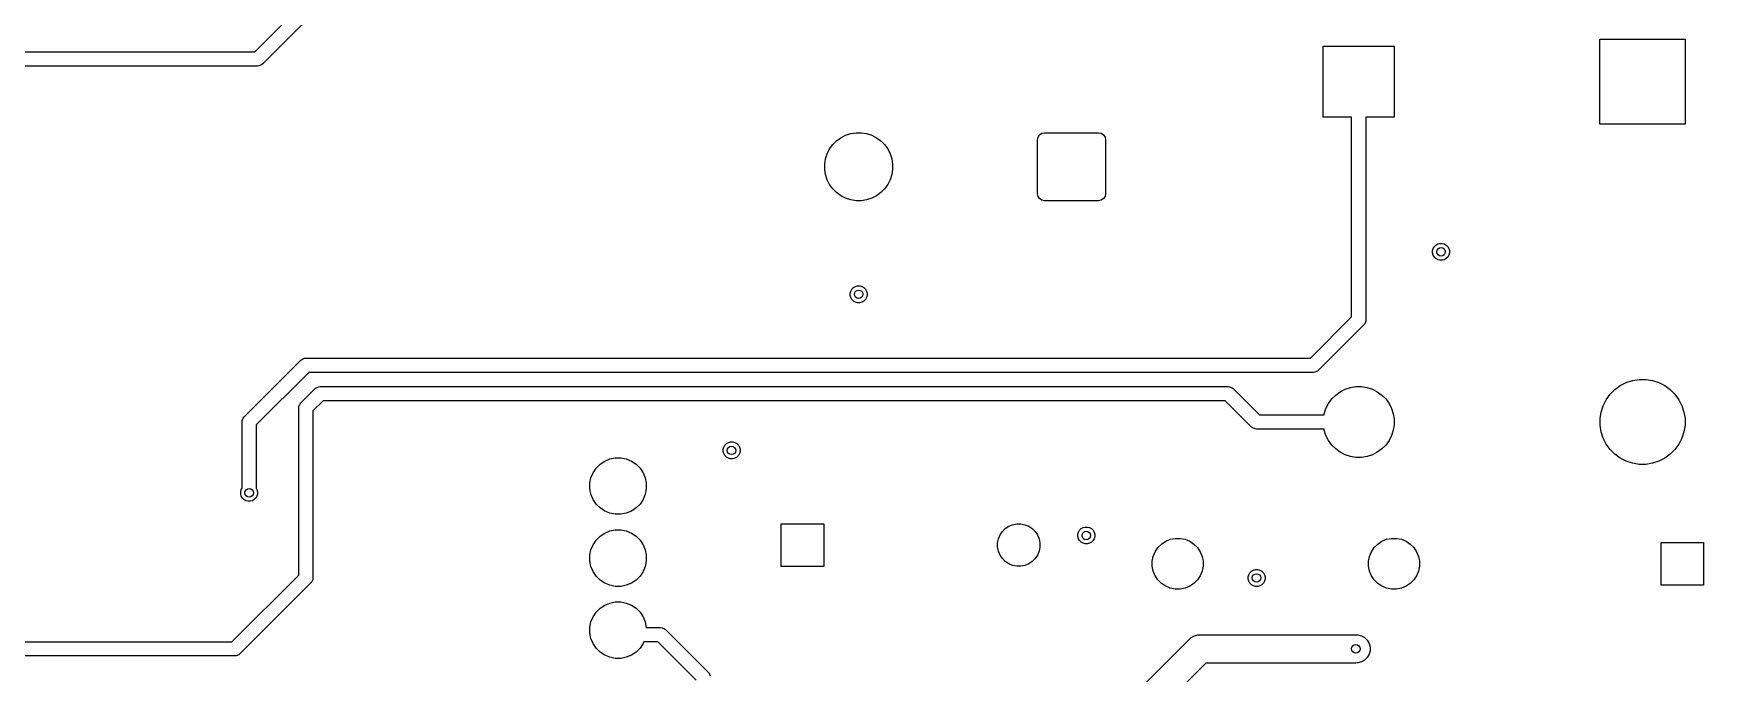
# Model space of a CAD drawing. Header units: inches. Extents: x 1.35 to 5.17, y -6.98 to -1.21.
# Drawn here: x 2.85 to 5.167, y -5.487 to -4.598 of the extents above; entities that cross this region are included whole.
import ezdxf

# ---------------------------------------------------------------- set-up
doc = ezdxf.new("R2010")
doc.units = ezdxf.units.IN
doc.header["$MEASUREMENT"] = 0
doc.layers.add('In1.Cu', color=91, linetype='CONTINUOUS', true_color=0x7fc87f)

msp = doc.modelspace()

# ---------------------------------------------------------------- linework, layer by layer
at = {"layer": 'In1.Cu', "linetype": 'CONTINUOUS'}
for p, q in [((3.1573, -4.624), (4.124, -3.6573)), ((4.1408, -3.6684), (3.1684, -4.6408)), ((5.0236, -4.7244), (5.0236, -4.6063)), ((5.0236, -4.6063), (5.1417, -4.6063)), ((5.1417, -4.6063), (5.1417, -4.7244)), ((2.4134, -4.624), (3.1573, -4.624)), ((4.6398, -4.7146), (4.6398, -4.6161)), ((4.6398, -4.6161), (4.7382, -4.6161)), ((4.7382, -4.6161), (4.7382, -4.7146)), ((3.1614, -4.6437), (2.4175, -4.6437)), ((3.1633, -4.6435), (3.1614, -4.6437)), ((3.1669, -4.642), (3.1633, -4.6435)), ((3.1684, -4.6408), (3.1669, -4.642)), ((3.1669, -4.642), (3.1669, -4.642)), ((4.6791, -4.7146), (4.6398, -4.7146)), ((4.6791, -4.992), (4.6791, -4.7146)), ((4.7382, -4.7146), (4.6988, -4.7146)), ((4.6988, -4.7146), (4.6988, -4.9961)), ((5.1417, -4.7244), (5.0236, -4.7244)), ((3.9593, -4.7528), (3.9645, -4.7475)), ((3.9645, -4.7475), (3.9705, -4.7432)), ((3.9705, -4.7432), (3.9771, -4.7398)), ((3.9771, -4.7398), (3.9842, -4.7375)), ((3.9842, -4.7375), (3.9915, -4.7364)), ((3.9915, -4.7364), (3.9989, -4.7364)), ((3.9989, -4.7364), (4.0062, -4.7375)), ((4.0062, -4.7375), (4.0133, -4.7398)), ((4.0133, -4.7398), (4.0199, -4.7432)), ((4.0199, -4.7432), (4.0259, -4.7475)), ((4.0259, -4.7475), (4.0311, -4.7528)), ((4.2432, -4.7461), (4.244, -4.7423)), ((4.2432, -4.8209), (4.2432, -4.7461)), ((4.244, -4.7423), (4.2461, -4.7391)), ((4.2461, -4.7391), (4.2493, -4.737)), ((4.2493, -4.737), (4.2531, -4.7362)), ((4.2531, -4.7362), (4.3279, -4.7362)), ((4.3279, -4.7362), (4.3316, -4.737)), ((4.3316, -4.737), (4.3348, -4.7391)), ((4.3348, -4.7391), (4.337, -4.7423)), ((4.337, -4.7423), (4.3377, -4.7461)), ((4.3377, -4.7461), (4.3377, -4.8209)), ((3.9481, -4.7798), (3.9492, -4.7724)), ((3.9492, -4.7724), (3.9515, -4.7654)), ((3.9515, -4.7654), (3.9549, -4.7588)), ((3.9549, -4.7588), (3.9593, -4.7528)), ((4.0311, -4.7528), (4.0355, -4.7588)), ((4.0355, -4.7588), (4.0388, -4.7654)), ((4.0388, -4.7654), (4.0411, -4.7724)), ((4.0411, -4.7724), (4.0423, -4.7798)), ((3.9481, -4.7872), (3.9481, -4.7798)), ((3.9492, -4.7945), (3.9481, -4.7872)), ((3.9515, -4.8015), (3.9492, -4.7945)), ((4.0411, -4.7945), (4.0388, -4.8015)), ((4.0423, -4.7872), (4.0411, -4.7945)), ((4.0423, -4.7798), (4.0423, -4.7872)), ((3.9549, -4.8081), (3.9515, -4.8015)), ((3.9593, -4.8141), (3.9549, -4.8081)), ((3.9645, -4.8194), (3.9593, -4.8141)), ((4.0311, -4.8141), (4.0259, -4.8194)), ((4.0355, -4.8081), (4.0311, -4.8141)), ((4.0388, -4.8015), (4.0355, -4.8081)), ((3.9705, -4.8237), (3.9645, -4.8194)), ((3.9771, -4.8271), (3.9705, -4.8237)), ((3.9842, -4.8294), (3.9771, -4.8271)), ((3.9915, -4.8306), (3.9842, -4.8294)), ((3.9989, -4.8306), (3.9915, -4.8306)), ((4.0062, -4.8294), (3.9989, -4.8306)), ((4.0133, -4.8271), (4.0062, -4.8294)), ((4.0199, -4.8237), (4.0133, -4.8271)), ((4.0259, -4.8194), (4.0199, -4.8237)), ((4.244, -4.8246), (4.2432, -4.8209)), ((4.2461, -4.8278), (4.244, -4.8246)), ((4.2493, -4.83), (4.2461, -4.8278)), ((4.2531, -4.8307), (4.2493, -4.83)), ((4.3279, -4.8307), (4.2531, -4.8307)), ((4.3316, -4.83), (4.3279, -4.8307)), ((4.3348, -4.8278), (4.3316, -4.83)), ((4.337, -4.8246), (4.3348, -4.8278)), ((4.3377, -4.8209), (4.337, -4.8246)), ((4.7914, -4.9), (4.7922, -4.8971)), ((4.7914, -4.9031), (4.7914, -4.9)), ((4.7922, -4.9061), (4.7914, -4.9031)), ((4.7922, -4.8971), (4.7938, -4.8944)), ((4.7938, -4.9088), (4.7922, -4.9061)), ((4.7938, -4.8944), (4.796, -4.8922)), ((4.796, -4.9109), (4.7938, -4.9088)), ((4.796, -4.8922), (4.7986, -4.8907)), ((4.7986, -4.9125), (4.796, -4.9109)), ((4.7986, -4.8907), (4.8016, -4.8899)), ((4.8016, -4.8899), (4.8047, -4.8899)), ((4.8047, -4.8899), (4.8077, -4.8907)), ((4.8077, -4.8907), (4.8103, -4.8922)), ((4.8103, -4.9109), (4.8077, -4.9125)), ((4.8103, -4.8922), (4.8125, -4.8944)), ((4.8125, -4.9088), (4.8103, -4.9109)), ((4.8125, -4.8944), (4.8141, -4.8971)), ((4.8141, -4.9061), (4.8125, -4.9088)), ((4.8141, -4.8971), (4.8149, -4.9)), ((4.8149, -4.9031), (4.8141, -4.9061)), ((4.8149, -4.9), (4.8149, -4.9031)), ((4.8016, -4.9133), (4.7986, -4.9125)), ((4.8047, -4.9133), (4.8016, -4.9133)), ((4.8077, -4.9125), (4.8047, -4.9133)), ((3.9835, -4.9591), (3.9843, -4.9561)), ((3.9843, -4.9561), (3.9858, -4.9534)), ((3.9858, -4.9534), (3.988, -4.9513)), ((3.988, -4.9513), (3.9907, -4.9497)), ((3.9907, -4.9497), (3.9936, -4.9489)), ((3.9936, -4.9489), (3.9967, -4.9489)), ((3.9967, -4.9489), (3.9997, -4.9497)), ((3.9997, -4.9497), (4.0024, -4.9513)), ((4.0024, -4.9513), (4.0046, -4.9534)), ((4.0046, -4.9534), (4.0061, -4.9561)), ((4.0061, -4.9561), (4.0069, -4.9591)), ((3.9835, -4.9622), (3.9835, -4.9591)), ((3.9843, -4.9651), (3.9835, -4.9622)), ((3.9858, -4.9678), (3.9843, -4.9651)), ((3.988, -4.97), (3.9858, -4.9678)), ((3.9907, -4.9715), (3.988, -4.97)), ((3.9936, -4.9723), (3.9907, -4.9715)), ((3.9967, -4.9723), (3.9936, -4.9723)), ((3.9997, -4.9715), (3.9967, -4.9723)), ((4.0024, -4.97), (3.9997, -4.9715)), ((4.0046, -4.9678), (4.0024, -4.97)), ((4.0061, -4.9651), (4.0046, -4.9678)), ((4.0069, -4.9622), (4.0061, -4.9651)), ((4.0069, -4.9591), (4.0069, -4.9622)), ((4.6219, -5.0492), (4.6791, -4.992)), ((4.6959, -5.003), (4.6329, -5.066)), ((4.6972, -5.0015), (4.6959, -5.003)), ((4.6986, -4.998), (4.6972, -5.0015)), ((4.6988, -4.9961), (4.6986, -4.998)), ((4.6986, -4.998), (4.6986, -4.998)), ((3.2214, -5.0521), (3.2229, -5.0509)), ((3.2229, -5.0509), (3.2264, -5.0494)), ((3.2229, -5.0509), (3.2229, -5.0509)), ((3.2264, -5.0494), (3.2283, -5.0492)), ((3.2283, -5.0492), (4.6219, -5.0492)), ((3.1426, -5.1308), (3.2214, -5.0521)), ((3.2324, -5.0689), (3.1594, -5.1419)), ((4.626, -5.0689), (3.2324, -5.0689)), ((4.6279, -5.0687), (4.626, -5.0689)), ((4.6315, -5.0672), (4.6279, -5.0687)), ((4.6329, -5.066), (4.6315, -5.0672)), ((4.6315, -5.0672), (4.6315, -5.0672)), ((3.2214, -5.1112), (3.2411, -5.0915)), ((3.2411, -5.0915), (3.2426, -5.0902)), ((3.2426, -5.0902), (3.2461, -5.0888)), ((3.2461, -5.0888), (3.248, -5.0886)), ((3.2461, -5.0888), (3.2461, -5.0888)), ((3.248, -5.0886), (4.5079, -5.0886)), ((4.5079, -5.0886), (4.5098, -5.0888)), ((4.5098, -5.0888), (4.5133, -5.0902)), ((4.5133, -5.0902), (4.5133, -5.0902)), ((4.5133, -5.0902), (4.5148, -5.0915)), ((4.5148, -5.0915), (4.5513, -5.128)), ((4.657, -5.1004), (4.6633, -5.0958)), ((4.6633, -5.0958), (4.6701, -5.0923)), ((4.6701, -5.0923), (4.6775, -5.0899)), ((4.6775, -5.0899), (4.6851, -5.0887)), ((4.6851, -5.0887), (4.6928, -5.0887)), ((4.6928, -5.0887), (4.7005, -5.0899)), ((4.7005, -5.0899), (4.7078, -5.0923)), ((4.7078, -5.0923), (4.7147, -5.0958)), ((4.7147, -5.0958), (4.7209, -5.1004)), ((5.0378, -5.0994), (5.0443, -5.0929)), ((5.0443, -5.0929), (5.0518, -5.0874)), ((5.0518, -5.0874), (5.0601, -5.0832)), ((5.0601, -5.0832), (5.0689, -5.0804)), ((5.0689, -5.0804), (5.078, -5.0789)), ((5.078, -5.0789), (5.0873, -5.0789)), ((5.0873, -5.0789), (5.0965, -5.0804)), ((5.0965, -5.0804), (5.1053, -5.0832)), ((5.1053, -5.0832), (5.1135, -5.0874)), ((5.1135, -5.0874), (5.121, -5.0929)), ((5.121, -5.0929), (5.1276, -5.0994)), ((3.2185, -5.1181), (3.2187, -5.1162)), ((3.2185, -5.3503), (3.2185, -5.1181)), ((3.2187, -5.1162), (3.2202, -5.1126)), ((3.2202, -5.1126), (3.2214, -5.1112)), ((3.2202, -5.1126), (3.2202, -5.1126)), ((3.2521, -5.1083), (3.2382, -5.1222)), ((4.5038, -5.1083), (3.2521, -5.1083)), ((4.5403, -5.1448), (4.5038, -5.1083)), ((4.6411, -5.1263), (4.6435, -5.119)), ((4.6435, -5.119), (4.647, -5.1121)), ((4.647, -5.1121), (4.6516, -5.1058)), ((4.6516, -5.1058), (4.657, -5.1004)), ((4.7209, -5.1004), (4.7264, -5.1058)), ((4.7264, -5.1058), (4.7309, -5.1121)), ((4.7309, -5.1121), (4.7344, -5.119)), ((4.7344, -5.119), (4.7368, -5.1263)), ((5.0253, -5.124), (5.0281, -5.1152)), ((5.0281, -5.1152), (5.0323, -5.1069)), ((5.0323, -5.1069), (5.0378, -5.0994)), ((5.1276, -5.0994), (5.133, -5.1069)), ((5.133, -5.1069), (5.1372, -5.1152)), ((5.1372, -5.1152), (5.1401, -5.124)), ((3.1398, -5.1378), (3.14, -5.1359)), ((3.1398, -5.2298), (3.1398, -5.1378)), ((3.14, -5.1359), (3.1414, -5.1323)), ((3.1414, -5.1323), (3.1426, -5.1308)), ((3.1414, -5.1323), (3.1414, -5.1323)), ((3.1594, -5.1419), (3.1594, -5.2298)), ((3.2382, -5.1222), (3.2382, -5.3543)), ((4.5513, -5.128), (4.6409, -5.128)), ((4.6409, -5.128), (4.6411, -5.1263)), ((4.7368, -5.1263), (4.738, -5.1339)), ((4.738, -5.1417), (4.7368, -5.1493)), ((4.738, -5.1339), (4.738, -5.1417)), ((5.0238, -5.1332), (5.0253, -5.124)), ((5.0238, -5.1424), (5.0238, -5.1332)), ((5.0253, -5.1516), (5.0238, -5.1424)), ((5.1401, -5.124), (5.1416, -5.1332)), ((5.1416, -5.1424), (5.1401, -5.1516)), ((5.1416, -5.1332), (5.1416, -5.1424)), ((3.8117, -5.1678), (3.8144, -5.1663)), ((3.8144, -5.1663), (3.8174, -5.1655)), ((3.8174, -5.1655), (3.8204, -5.1655)), ((3.8204, -5.1655), (3.8234, -5.1663)), ((3.8234, -5.1663), (3.8261, -5.1678)), ((4.5418, -5.146), (4.5403, -5.1448)), ((4.5453, -5.1474), (4.5418, -5.146)), ((4.5472, -5.1476), (4.5453, -5.1474)), ((4.5453, -5.1474), (4.5453, -5.1474)), ((4.6409, -5.1476), (4.5472, -5.1476)), ((4.6411, -5.1493), (4.6409, -5.1476)), ((4.6435, -5.1566), (4.6411, -5.1493)), ((4.647, -5.1635), (4.6435, -5.1566)), ((4.6516, -5.1698), (4.647, -5.1635)), ((4.7309, -5.1635), (4.7264, -5.1698)), ((4.7344, -5.1566), (4.7309, -5.1635)), ((4.7368, -5.1493), (4.7344, -5.1566)), ((5.0281, -5.1604), (5.0253, -5.1516)), ((5.0323, -5.1687), (5.0281, -5.1604)), ((5.1372, -5.1604), (5.133, -5.1687)), ((5.1401, -5.1516), (5.1372, -5.1604)), ((3.6429, -5.1921), (3.65, -5.1891)), ((3.65, -5.1891), (3.6576, -5.1876)), ((3.6576, -5.1876), (3.6653, -5.1876)), ((3.6653, -5.1876), (3.6728, -5.1891)), ((3.6728, -5.1891), (3.68, -5.1921)), ((3.8072, -5.1756), (3.808, -5.1726)), ((3.8072, -5.1787), (3.8072, -5.1756)), ((3.808, -5.1817), (3.8072, -5.1787)), ((3.808, -5.1726), (3.8095, -5.17)), ((3.8095, -5.1844), (3.808, -5.1817)), ((3.8095, -5.17), (3.8117, -5.1678)), ((3.8117, -5.1865), (3.8095, -5.1844)), ((3.8144, -5.1881), (3.8117, -5.1865)), ((3.8174, -5.1889), (3.8144, -5.1881)), ((3.8204, -5.1889), (3.8174, -5.1889)), ((3.8234, -5.1881), (3.8204, -5.1889)), ((3.8261, -5.1865), (3.8234, -5.1881)), ((3.8261, -5.1678), (3.8283, -5.17)), ((3.8283, -5.1844), (3.8261, -5.1865)), ((3.8283, -5.17), (3.8298, -5.1726)), ((3.8298, -5.1817), (3.8283, -5.1844)), ((3.8298, -5.1726), (3.8306, -5.1756)), ((3.8306, -5.1787), (3.8298, -5.1817)), ((3.8306, -5.1756), (3.8306, -5.1787)), ((4.657, -5.1752), (4.6516, -5.1698)), ((4.6633, -5.1798), (4.657, -5.1752)), ((4.6701, -5.1833), (4.6633, -5.1798)), ((4.6775, -5.1856), (4.6701, -5.1833)), ((4.6851, -5.1869), (4.6775, -5.1856)), ((4.6928, -5.1869), (4.6851, -5.1869)), ((4.7005, -5.1856), (4.6928, -5.1869)), ((4.7078, -5.1833), (4.7005, -5.1856)), ((4.7147, -5.1798), (4.7078, -5.1833)), ((4.7209, -5.1752), (4.7147, -5.1798)), ((4.7264, -5.1698), (4.7209, -5.1752)), ((5.0378, -5.1761), (5.0323, -5.1687)), ((5.0443, -5.1827), (5.0378, -5.1761)), ((5.0518, -5.1881), (5.0443, -5.1827)), ((5.0601, -5.1924), (5.0518, -5.1881)), ((5.1135, -5.1881), (5.1053, -5.1924)), ((5.121, -5.1827), (5.1135, -5.1881)), ((5.1276, -5.1761), (5.121, -5.1827)), ((5.133, -5.1687), (5.1276, -5.1761)), ((3.6237, -5.2153), (3.6267, -5.2082)), ((3.6267, -5.2082), (3.631, -5.2018)), ((3.631, -5.2018), (3.6364, -5.1963)), ((3.6364, -5.1963), (3.6429, -5.1921)), ((3.68, -5.1921), (3.6864, -5.1963)), ((3.6864, -5.1963), (3.6919, -5.2018)), ((3.6919, -5.2018), (3.6961, -5.2082)), ((3.6961, -5.2082), (3.6991, -5.2153)), ((5.0689, -5.1952), (5.0601, -5.1924)), ((5.078, -5.1967), (5.0689, -5.1952)), ((5.0873, -5.1967), (5.078, -5.1967)), ((5.0965, -5.1952), (5.0873, -5.1967)), ((5.1053, -5.1924), (5.0965, -5.1952)), ((3.1379, -5.2347), (3.1387, -5.2317)), ((3.1379, -5.2378), (3.1379, -5.2347)), ((3.1387, -5.2317), (3.1398, -5.2298)), ((3.1594, -5.2298), (3.1605, -5.2317)), ((3.1605, -5.2317), (3.1613, -5.2347)), ((3.1613, -5.2347), (3.1613, -5.2378)), ((3.6222, -5.2229), (3.6237, -5.2153)), ((3.6222, -5.2306), (3.6222, -5.2229)), ((3.6237, -5.2382), (3.6222, -5.2306)), ((3.6991, -5.2153), (3.7006, -5.2229)), ((3.7006, -5.2306), (3.6991, -5.2382)), ((3.7006, -5.2229), (3.7006, -5.2306)), ((3.1387, -5.2407), (3.1379, -5.2378)), ((3.1402, -5.2434), (3.1387, -5.2407)), ((3.1424, -5.2456), (3.1402, -5.2434)), ((3.1451, -5.2471), (3.1424, -5.2456)), ((3.1481, -5.2479), (3.1451, -5.2471)), ((3.1511, -5.2479), (3.1481, -5.2479)), ((3.1541, -5.2471), (3.1511, -5.2479)), ((3.1568, -5.2456), (3.1541, -5.2471)), ((3.159, -5.2434), (3.1568, -5.2456)), ((3.1605, -5.2407), (3.159, -5.2434)), ((3.1613, -5.2378), (3.1605, -5.2407)), ((3.6267, -5.2453), (3.6237, -5.2382)), ((3.631, -5.2517), (3.6267, -5.2453)), ((3.6364, -5.2572), (3.631, -5.2517)), ((3.6429, -5.2615), (3.6364, -5.2572)), ((3.6864, -5.2572), (3.68, -5.2615)), ((3.6919, -5.2517), (3.6864, -5.2572)), ((3.6961, -5.2453), (3.6919, -5.2517)), ((3.6991, -5.2382), (3.6961, -5.2453)), ((3.65, -5.2644), (3.6429, -5.2615)), ((3.6576, -5.266), (3.65, -5.2644)), ((3.6653, -5.266), (3.6576, -5.266)), ((3.6728, -5.2644), (3.6653, -5.266)), ((3.68, -5.2615), (3.6728, -5.2644)), ((3.8878, -5.3382), (3.8878, -5.2791)), ((3.8878, -5.2791), (3.9469, -5.2791)), ((3.9469, -5.2791), (3.9469, -5.3382)), ((4.1986, -5.2858), (4.2034, -5.2826)), ((4.2034, -5.2826), (4.2088, -5.2804)), ((4.2088, -5.2804), (4.2144, -5.2793)), ((4.2144, -5.2793), (4.2202, -5.2793)), ((4.2202, -5.2793), (4.2259, -5.2804)), ((4.2259, -5.2804), (4.2312, -5.2826)), ((4.2312, -5.2826), (4.2361, -5.2858)), ((3.6267, -5.3082), (3.631, -5.3018)), ((3.631, -5.3018), (3.6364, -5.2963)), ((3.6364, -5.2963), (3.6429, -5.2921)), ((3.6429, -5.2921), (3.65, -5.2891)), ((3.65, -5.2891), (3.6576, -5.2876)), ((3.6576, -5.2876), (3.6653, -5.2876)), ((3.6653, -5.2876), (3.6728, -5.2891)), ((3.6728, -5.2891), (3.68, -5.2921)), ((3.68, -5.2921), (3.6864, -5.2963)), ((3.6864, -5.2963), (3.6919, -5.3018)), ((3.6919, -5.3018), (3.6961, -5.3082)), ((4.1879, -5.3058), (4.1891, -5.3001)), ((4.1879, -5.3116), (4.1879, -5.3058)), ((4.1891, -5.3001), (4.1913, -5.2947)), ((4.1913, -5.2947), (4.1945, -5.2899)), ((4.1945, -5.2899), (4.1986, -5.2858)), ((4.2361, -5.2858), (4.2401, -5.2899)), ((4.2401, -5.2899), (4.2434, -5.2947)), ((4.2434, -5.2947), (4.2456, -5.3001)), ((4.2456, -5.3001), (4.2467, -5.3058)), ((4.2467, -5.3058), (4.2467, -5.3116)), ((4.2993, -5.2937), (4.3001, -5.2908)), ((4.2993, -5.2968), (4.2993, -5.2937)), ((4.3001, -5.2998), (4.2993, -5.2968)), ((4.3001, -5.2908), (4.3017, -5.2881)), ((4.3017, -5.3025), (4.3001, -5.2998)), ((4.3017, -5.2881), (4.3038, -5.2859)), ((4.3038, -5.3046), (4.3017, -5.3025)), ((4.3038, -5.2859), (4.3065, -5.2844)), ((4.3065, -5.3062), (4.3038, -5.3046)), ((4.3065, -5.2844), (4.3095, -5.2836)), ((4.3095, -5.2836), (4.3126, -5.2836)), ((4.3126, -5.2836), (4.3155, -5.2844)), ((4.3155, -5.2844), (4.3182, -5.2859)), ((4.3182, -5.3046), (4.3155, -5.3062)), ((4.3182, -5.2859), (4.3204, -5.2881)), ((4.3204, -5.3025), (4.3182, -5.3046)), ((4.3204, -5.2881), (4.3219, -5.2908)), ((4.3219, -5.2998), (4.3204, -5.3025)), ((4.3219, -5.2908), (4.3227, -5.2937)), ((4.3227, -5.2968), (4.3219, -5.2998)), ((4.3227, -5.2937), (4.3227, -5.2968)), ((4.4153, -5.3073), (4.4211, -5.3034)), ((4.4211, -5.3034), (4.4275, -5.3007)), ((4.4275, -5.3007), (4.4343, -5.2994)), ((4.4343, -5.2994), (4.4413, -5.2994)), ((4.4413, -5.2994), (4.4481, -5.3007)), ((4.4481, -5.3007), (4.4545, -5.3034)), ((4.4545, -5.3034), (4.4603, -5.3073)), ((4.7153, -5.3073), (4.7211, -5.3034)), ((4.7211, -5.3034), (4.7275, -5.3007)), ((4.7275, -5.3007), (4.7343, -5.2994)), ((4.7343, -5.2994), (4.7413, -5.2994)), ((4.7413, -5.2994), (4.7481, -5.3007)), ((4.7481, -5.3007), (4.7545, -5.3034)), ((4.7545, -5.3034), (4.7603, -5.3073)), ((5.1083, -5.3642), (5.1083, -5.3051)), ((5.1083, -5.3051), (5.1673, -5.3051)), ((5.1673, -5.3051), (5.1673, -5.3642)), ((3.6222, -5.3229), (3.6237, -5.3153)), ((3.6222, -5.3306), (3.6222, -5.3229)), ((3.6237, -5.3153), (3.6267, -5.3082)), ((3.6961, -5.3082), (3.6991, -5.3153)), ((3.6991, -5.3153), (3.7006, -5.3229)), ((3.7006, -5.3229), (3.7006, -5.3306)), ((4.1891, -5.3172), (4.1879, -5.3116)), ((4.1913, -5.3226), (4.1891, -5.3172)), ((4.1945, -5.3274), (4.1913, -5.3226)), ((4.1986, -5.3315), (4.1945, -5.3274)), ((4.2401, -5.3274), (4.2361, -5.3315)), ((4.2434, -5.3226), (4.2401, -5.3274)), ((4.2456, -5.3172), (4.2434, -5.3226)), ((4.2467, -5.3116), (4.2456, -5.3172)), ((4.3095, -5.307), (4.3065, -5.3062)), ((4.3126, -5.307), (4.3095, -5.307)), ((4.3155, -5.3062), (4.3126, -5.307)), ((4.4025, -5.3312), (4.4039, -5.3244)), ((4.4039, -5.3244), (4.4065, -5.3179)), ((4.4065, -5.3179), (4.4104, -5.3122)), ((4.4104, -5.3122), (4.4153, -5.3073)), ((4.4603, -5.3073), (4.4652, -5.3122)), ((4.4652, -5.3122), (4.469, -5.3179)), ((4.469, -5.3179), (4.4717, -5.3244)), ((4.4717, -5.3244), (4.4731, -5.3312)), ((4.7025, -5.3312), (4.7039, -5.3244)), ((4.7039, -5.3244), (4.7065, -5.3179)), ((4.7065, -5.3179), (4.7104, -5.3122)), ((4.7104, -5.3122), (4.7153, -5.3073)), ((4.7603, -5.3073), (4.7652, -5.3122)), ((4.7652, -5.3122), (4.769, -5.3179)), ((4.769, -5.3179), (4.7717, -5.3244)), ((4.7717, -5.3244), (4.7731, -5.3312)), ((3.1258, -5.4429), (3.2185, -5.3503)), ((3.6237, -5.3382), (3.6222, -5.3306)), ((3.6267, -5.3453), (3.6237, -5.3382)), ((3.631, -5.3517), (3.6267, -5.3453)), ((3.6364, -5.3572), (3.631, -5.3517)), ((3.6919, -5.3517), (3.6864, -5.3572)), ((3.6961, -5.3453), (3.6919, -5.3517)), ((3.6991, -5.3382), (3.6961, -5.3453)), ((3.7006, -5.3306), (3.6991, -5.3382)), ((3.9469, -5.3382), (3.8878, -5.3382)), ((4.2034, -5.3347), (4.1986, -5.3315)), ((4.2088, -5.3369), (4.2034, -5.3347)), ((4.2144, -5.338), (4.2088, -5.3369)), ((4.2202, -5.338), (4.2144, -5.338)), ((4.2259, -5.3369), (4.2202, -5.338)), ((4.2312, -5.3347), (4.2259, -5.3369)), ((4.2361, -5.3315), (4.2312, -5.3347)), ((4.4025, -5.3381), (4.4025, -5.3312)), ((4.4039, -5.3449), (4.4025, -5.3381)), ((4.4065, -5.3513), (4.4039, -5.3449)), ((4.4104, -5.3571), (4.4065, -5.3513)), ((4.469, -5.3513), (4.4652, -5.3571)), ((4.4717, -5.3449), (4.469, -5.3513)), ((4.4731, -5.3381), (4.4717, -5.3449)), ((4.4731, -5.3312), (4.4731, -5.3381)), ((4.5355, -5.3528), (4.5363, -5.3498)), ((4.5363, -5.3498), (4.5379, -5.3471)), ((4.5379, -5.3471), (4.5401, -5.345)), ((4.5401, -5.345), (4.5427, -5.3434)), ((4.5427, -5.3434), (4.5457, -5.3426)), ((4.5457, -5.3426), (4.5488, -5.3426)), ((4.5488, -5.3426), (4.5518, -5.3434)), ((4.5518, -5.3434), (4.5544, -5.345)), ((4.5544, -5.345), (4.5566, -5.3471)), ((4.5566, -5.3471), (4.5582, -5.3498)), ((4.5582, -5.3498), (4.559, -5.3528)), ((4.7025, -5.3381), (4.7025, -5.3312)), ((4.7039, -5.3449), (4.7025, -5.3381)), ((4.7065, -5.3513), (4.7039, -5.3449)), ((4.7104, -5.3571), (4.7065, -5.3513)), ((4.769, -5.3513), (4.7652, -5.3571)), ((4.7717, -5.3449), (4.769, -5.3513)), ((4.7731, -5.3381), (4.7717, -5.3449)), ((4.7731, -5.3312), (4.7731, -5.3381)), ((3.2353, -5.3613), (3.1369, -5.4597)), ((3.2365, -5.3598), (3.2353, -5.3613)), ((3.238, -5.3563), (3.2365, -5.3598)), ((3.2382, -5.3543), (3.238, -5.3563)), ((3.6429, -5.3615), (3.6364, -5.3572)), ((3.65, -5.3644), (3.6429, -5.3615)), ((3.6576, -5.366), (3.65, -5.3644)), ((3.6653, -5.366), (3.6576, -5.366)), ((3.6728, -5.3644), (3.6653, -5.366)), ((3.68, -5.3615), (3.6728, -5.3644)), ((3.6864, -5.3572), (3.68, -5.3615)), ((4.4153, -5.362), (4.4104, -5.3571)), ((4.4211, -5.3659), (4.4153, -5.362)), ((4.4275, -5.3686), (4.4211, -5.3659)), ((4.4343, -5.3699), (4.4275, -5.3686)), ((4.4413, -5.3699), (4.4343, -5.3699)), ((4.4481, -5.3686), (4.4413, -5.3699)), ((4.4545, -5.3659), (4.4481, -5.3686)), ((4.4603, -5.362), (4.4545, -5.3659)), ((4.4652, -5.3571), (4.4603, -5.362)), ((4.5355, -5.3559), (4.5355, -5.3528)), ((4.5363, -5.3589), (4.5355, -5.3559)), ((4.5379, -5.3615), (4.5363, -5.3589)), ((4.5401, -5.3637), (4.5379, -5.3615)), ((4.5427, -5.3652), (4.5401, -5.3637)), ((4.5457, -5.366), (4.5427, -5.3652)), ((4.5488, -5.366), (4.5457, -5.366)), ((4.5518, -5.3652), (4.5488, -5.366)), ((4.5544, -5.3637), (4.5518, -5.3652)), ((4.5566, -5.3615), (4.5544, -5.3637)), ((4.5582, -5.3589), (4.5566, -5.3615)), ((4.559, -5.3559), (4.5582, -5.3589)), ((4.559, -5.3528), (4.559, -5.3559)), ((4.7153, -5.362), (4.7104, -5.3571)), ((4.7211, -5.3659), (4.7153, -5.362)), ((4.7275, -5.3686), (4.7211, -5.3659)), ((4.7343, -5.3699), (4.7275, -5.3686)), ((4.7413, -5.3699), (4.7343, -5.3699)), ((4.7481, -5.3686), (4.7413, -5.3699)), ((4.7545, -5.3659), (4.7481, -5.3686)), ((4.7603, -5.362), (4.7545, -5.3659)), ((4.7652, -5.3571), (4.7603, -5.362)), ((5.1673, -5.3642), (5.1083, -5.3642)), ((3.631, -5.4018), (3.6364, -5.3963)), ((3.6364, -5.3963), (3.6429, -5.3921)), ((3.6429, -5.3921), (3.65, -5.3891)), ((3.65, -5.3891), (3.6576, -5.3876)), ((3.6576, -5.3876), (3.6653, -5.3876)), ((3.6653, -5.3876), (3.6728, -5.3891)), ((3.6728, -5.3891), (3.68, -5.3921)), ((3.68, -5.3921), (3.6864, -5.3963)), ((3.6864, -5.3963), (3.6919, -5.4018)), ((3.6222, -5.4229), (3.6237, -5.4153)), ((3.6237, -5.4153), (3.6267, -5.4082)), ((3.6267, -5.4082), (3.631, -5.4018)), ((3.6919, -5.4018), (3.6961, -5.4082)), ((3.6961, -5.4082), (3.6991, -5.4153)), ((3.6991, -5.4153), (3.7006, -5.4229)), ((2.7403, -5.4429), (3.1258, -5.4429)), ((3.6222, -5.4306), (3.6222, -5.4229)), ((3.6237, -5.4382), (3.6222, -5.4306)), ((3.6267, -5.4453), (3.6237, -5.4382)), ((3.6971, -5.4429), (3.6961, -5.4453)), ((3.7164, -5.4429), (3.6971, -5.4429)), ((3.7006, -5.4229), (3.7006, -5.4232)), ((3.7006, -5.4232), (3.7205, -5.4232)), ((3.7697, -5.4962), (3.7164, -5.4429)), ((3.7205, -5.4232), (3.7224, -5.4234)), ((3.7224, -5.4234), (3.7259, -5.4249)), ((3.7259, -5.4249), (3.7259, -5.4249)), ((3.7259, -5.4249), (3.7274, -5.4261)), ((3.7274, -5.4261), (3.7865, -5.4852)), ((4.1003, -5.7932), (4.4546, -5.4388)), ((4.4546, -5.4388), (4.4565, -5.4371)), ((4.4565, -5.4371), (4.461, -5.4346)), ((4.4565, -5.4371), (4.4565, -5.4371)), ((4.461, -5.4346), (4.4659, -5.4332)), ((4.4659, -5.4332), (4.4685, -5.4331)), ((4.4659, -5.4332), (4.4659, -5.4332)), ((4.4685, -5.4331), (4.685, -5.4331)), ((4.685, -5.4331), (4.6876, -5.4332)), ((4.6876, -5.4332), (4.6926, -5.4346)), ((4.6926, -5.4346), (4.697, -5.4371)), ((4.697, -5.4371), (4.7007, -5.4408)), ((4.7007, -5.4408), (4.7032, -5.4452)), ((3.1299, -5.4626), (2.7362, -5.4626)), ((3.1318, -5.4624), (3.1299, -5.4626)), ((3.1354, -5.4609), (3.1318, -5.4624)), ((3.1369, -5.4597), (3.1354, -5.4609)), ((3.1354, -5.4609), (3.1354, -5.4609)), ((3.631, -5.4517), (3.6267, -5.4453)), ((3.6364, -5.4572), (3.631, -5.4517)), ((3.6429, -5.4615), (3.6364, -5.4572)), ((3.65, -5.4644), (3.6429, -5.4615)), ((3.6576, -5.466), (3.65, -5.4644)), ((3.6653, -5.466), (3.6576, -5.466)), ((3.6728, -5.4644), (3.6653, -5.466)), ((3.68, -5.4615), (3.6728, -5.4644)), ((3.6864, -5.4572), (3.68, -5.4615)), ((3.6919, -5.4517), (3.6864, -5.4572)), ((3.6961, -5.4453), (3.6919, -5.4517)), ((4.7007, -5.4647), (4.697, -5.4684)), ((4.7032, -5.4603), (4.7007, -5.4647)), ((4.7032, -5.4452), (4.7046, -5.4502)), ((4.7046, -5.4553), (4.7032, -5.4603)), ((4.7046, -5.4502), (4.7046, -5.4553)), ((3.7865, -5.4852), (3.7877, -5.4867)), ((3.7877, -5.4867), (3.7877, -5.4867)), ((3.7877, -5.4867), (3.7892, -5.4902)), ((4.4767, -5.4724), (4.1281, -5.821)), ((4.685, -5.4724), (4.4767, -5.4724)), ((4.6876, -5.4723), (4.685, -5.4724)), ((4.6926, -5.4709), (4.6876, -5.4723)), ((4.697, -5.4684), (4.6926, -5.4709))]:
    msp.add_line(p, q, dxfattribs=at)
at = {"layer": 'In1.Cu'}
for centre in [(4.8031, -4.9016), (3.9952, -4.9606), (3.8189, -5.1772), (3.1496, -5.2362), (4.311, -5.2953), (4.5472, -5.3543), (4.685, -5.4528)]:
    msp.add_circle(centre, 0.00591, dxfattribs=at)

doc.saveas('drawing.dxf')
